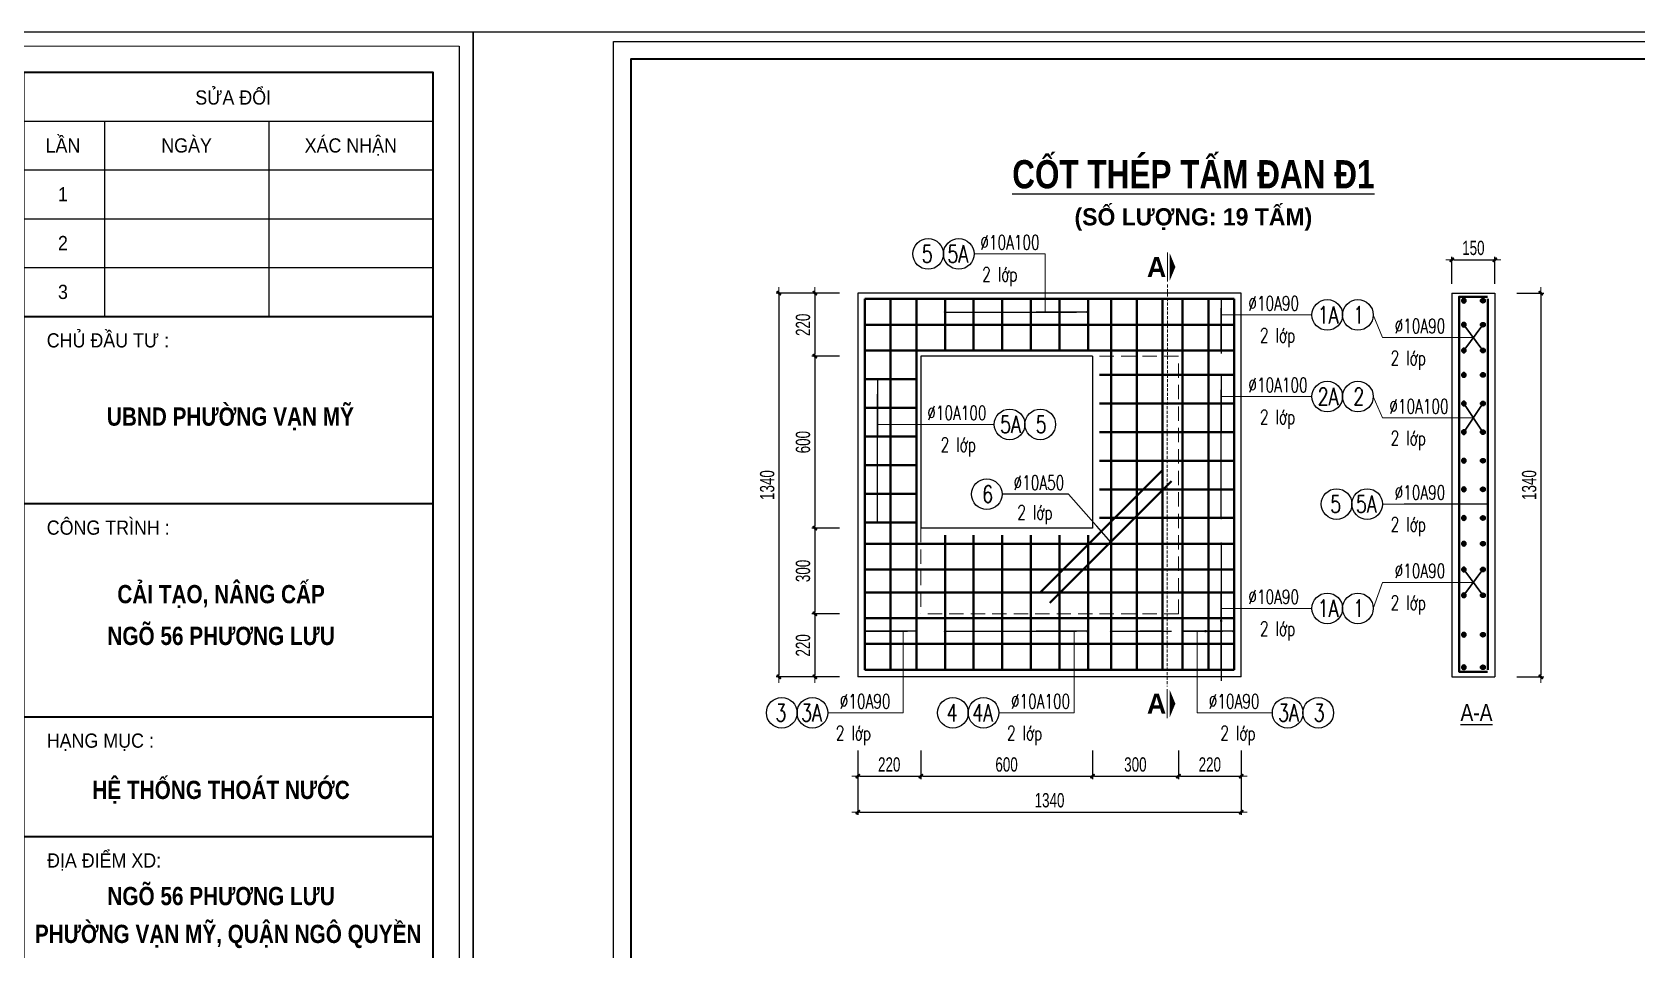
# Model space of a CAD drawing. Header units: inches. Extents: x -676 to 53517, y -16349 to 46516.
# Drawn here: x 37799 to 43405, y 32656 to 35862 of the extents above; entities that cross this region are included whole.
import ezdxf
from ezdxf.enums import TextEntityAlignment as Align

# ---------------------------------------------------------------- set-up
doc = ezdxf.new("R2010")
doc.units = ezdxf.units.IN
doc.header["$MEASUREMENT"] = 0
doc.linetypes.add('HIDDEN', pattern=[0.375, 0.25, -0.125])
for name, color, linetype, lineweight in [('2 - Text2', 2, 'Continuous', 20), ('LC Dim', 8, 'Continuous', 18), ('LC Hatch', 252, 'Continuous', 9), ('LC Khac', 4, 'Continuous', 9), ('LC MANH DUT', 35, 'HIDDEN', 5), ('LC Net dam2', 6, 'Continuous', 40), ('LC Net manh', 9, 'Continuous', 5), ('LC Net thay', 7, 'Continuous', 25), ('LC Text1', 3, 'Continuous', 20), ('LC Text2', 7, 'Continuous', 25), ('THEP', 1, 'Continuous', 35)]:
    doc.layers.add(name, color=color, linetype=linetype, lineweight=lineweight)
for name, color, linetype in [('BT7-THAY', 7, 'Continuous'), ('ENTTNTHIETKE1', 2, 'Continuous'), ('KHUNGTEN', 5, 'Continuous'), ('T.bao', 6, 'Continuous'), ('TXT', 5, 'Continuous')]:
    doc.layers.add(name, color=color, linetype=linetype)
doc.styles.add('EG 1', font='')
doc.styles.add('HOATBIF', font='hoatbif.shx', dxfattribs={"width": 0.7})
doc.styles.add('LC 1', font='')
doc.styles.add('LC 3', font='vnsimli.shx', dxfattribs={"width": 0.75})
doc.styles.add('LC3', font='', dxfattribs={"width": 0.8})
doc.styles.add('T2', font='', dxfattribs={"width": 0.8})
doc.styles.add('VnAvantH-B', font='')
doc.styles.get('EG 1').set_extended_font_data('.VnAvantH', bold=True)
doc.styles.get('LC 1').set_extended_font_data('.VnAvantH', bold=True)
doc.styles.get('LC3').set_extended_font_data('.VnArialH', bold=True)
doc.styles.get('T2').set_extended_font_data('.VnArialH')
doc.styles.get('VnAvantH-B').set_extended_font_data('.VnAvantH', bold=True)
doc.dimstyles.new('1-100(1-25)', dxfattribs={"dimscale": 25, "dimtxt": 2.5, "dimasz": 0.35, "dimexe": 0.5, "dimexo": 0, "dimgap": 0.8, "dimtad": 1, "dimdec": 0, "dimzin": 0, "dimdsep": 46, "dimtxsty": 'HOATBIF', "dimblk1": 'DOT', "dimblk2": 'DOT', "dimsah": 1, "dimcen": -1, "dimdle": 1, "dimclrd": 256, "dimclre": 256, "dimclrt": 4, "dimadec": 3, "dimazin": 2, "dimtfac": 0.3333333333333333, "dimtdec": 0, "dimtix": 1, "dimtmove": 2, "dimatfit": 3, "dimldrblk": 'DOT', "dimfxl": 1, "dimtvp": 0.8333333333333331, "dimtolj": 1, "dimtzin": 0, "dimarcsym": 0})

# ---------------------------------------------------------------- blocks, each defined once
blk = doc.blocks.new('DOT')
at = {"layer": 'LC Dim'}
blk.add_line((-3, 0), (3, 0), dxfattribs=at)
at = {"layer": 'LC Dim', "color": 4}
blk.add_line((-1, -1), (1, 1), dxfattribs=at)
blk.add_lwpolyline([(0.5, 1), (-1, -0.5), (-0.5, -1), (1, 0.5)], close=True, dxfattribs=at)
blk = doc.blocks.new('*D12')
at = {"layer": 'Defpoints', "color": 0, "transparency": 16777216}
for p in [(40619.7641674693, 34949.67595552128), (40532.92710740701, 34729.67595552125), (40619.7641674693, 34729.67595552125)]:
    blk.add_point(p, dxfattribs=at)
at = {"layer": 'LC Dim', "lineweight": -2, "transparency": 16777216}
for p, q in [((40619.7641674693, 34949.67595552128), (40522.92710740701, 34949.67595552128)), ((40532.92710740701, 34942.67595552128), (40532.92710740701, 34736.67595552125)), ((40619.7641674693, 34729.67595552125), (40522.92710740701, 34729.67595552125))]:
    blk.add_line(p, q, dxfattribs=at)
at = {"layer": 'LC Dim', "lineweight": -2, "transparency": 16777216, "xscale": 7, "yscale": 7, "zscale": 7}
for p, rotation in [((40532.92710740701, 34949.67595552128), 90), ((40532.92710740701, 34729.67595552125), 270)]:
    blk.add_blockref('DOT', p, dxfattribs=dict(at, rotation=rotation))
at = {"layer": 'LC Dim', "color": 4, "transparency": 16777216, "insert": (40491.92710740701, 34839.67595552125), "char_height": 50, "attachment_point": 5, "rotation": 90, "style": 'HOATBIF'}
blk.add_mtext('\\A1;220', dxfattribs=at)
blk = doc.blocks.new('_Dot')
at = {"color": 0, "linetype": 'ByBlock', "lineweight": -2}
blk.add_line((-0.5, 0), (-1, 0), dxfattribs=at)
at = {"color": 0, "linetype": 'ByBlock', "const_width": 0.5}
blk.add_lwpolyline([(-0.25, 0, 1), (0.25, 0, 1)], format="xyb", close=True, dxfattribs=at)
blk = doc.blocks.new('*D13')
at = {"layer": 'Defpoints', "color": 0, "transparency": 16777216}
for p in [(40619.7641674693, 34729.67595552125), (40532.92710740701, 34129.67595552131), (40619.7641674693, 34129.67595552131)]:
    blk.add_point(p, dxfattribs=at)
at = {"layer": 'LC Dim', "lineweight": -2, "transparency": 16777216}
for p, q in [((40619.7641674693, 34729.67595552125), (40522.92710740701, 34729.67595552125)), ((40532.92710740701, 34722.67595552125), (40532.92710740701, 34136.67595552131)), ((40619.7641674693, 34129.67595552131), (40522.92710740701, 34129.67595552131))]:
    blk.add_line(p, q, dxfattribs=at)
at = {"layer": 'LC Dim', "lineweight": -2, "transparency": 16777216, "xscale": 7, "yscale": 7, "zscale": 7}
for p, rotation in [((40532.92710740701, 34729.67595552125), 90), ((40532.92710740701, 34129.67595552131), 270)]:
    blk.add_blockref('DOT', p, dxfattribs=dict(at, rotation=rotation))
at = {"layer": 'LC Dim', "color": 4, "transparency": 16777216, "insert": (40491.92710740701, 34429.67595552126), "char_height": 50, "attachment_point": 5, "rotation": 90, "style": 'HOATBIF'}
blk.add_mtext('\\A1;600', dxfattribs=at)
blk = doc.blocks.new('*D14')
at = {"layer": 'Defpoints', "color": 0, "transparency": 16777216}
for p in [(40619.7641674693, 34129.67595552131), (40532.92710740701, 33829.67595552131), (40619.7641674693, 33829.67595552131)]:
    blk.add_point(p, dxfattribs=at)
at = {"layer": 'LC Dim', "lineweight": -2, "transparency": 16777216}
for p, q in [((40619.7641674693, 34129.67595552131), (40522.92710740701, 34129.67595552131)), ((40532.92710740701, 34122.67595552131), (40532.92710740701, 33836.67595552131)), ((40619.7641674693, 33829.67595552131), (40522.92710740701, 33829.67595552131))]:
    blk.add_line(p, q, dxfattribs=at)
at = {"layer": 'LC Dim', "lineweight": -2, "transparency": 16777216, "xscale": 7, "yscale": 7, "zscale": 7}
for p, rotation in [((40532.92710740701, 34129.67595552131), 90), ((40532.92710740701, 33829.67595552131), 270)]:
    blk.add_blockref('DOT', p, dxfattribs=dict(at, rotation=rotation))
at = {"layer": 'LC Dim', "color": 4, "transparency": 16777216, "insert": (40491.92710740701, 33979.67595552129), "char_height": 50, "attachment_point": 5, "rotation": 90, "style": 'HOATBIF'}
blk.add_mtext('\\A1;300', dxfattribs=at)
blk = doc.blocks.new('*D15')
at = {"layer": 'Defpoints', "color": 0, "transparency": 16777216}
for p in [(40619.7641674693, 33829.67595552131), (40532.92710740701, 33609.67595552131), (40619.7641674693, 33609.67595552131)]:
    blk.add_point(p, dxfattribs=at)
at = {"layer": 'LC Dim', "lineweight": -2, "transparency": 16777216}
for p, q in [((40619.7641674693, 33829.67595552131), (40522.92710740701, 33829.67595552131)), ((40532.92710740701, 33822.67595552131), (40532.92710740701, 33616.67595552131)), ((40619.7641674693, 33609.67595552131), (40522.92710740701, 33609.67595552131))]:
    blk.add_line(p, q, dxfattribs=at)
at = {"layer": 'LC Dim', "lineweight": -2, "transparency": 16777216, "xscale": 7, "yscale": 7, "zscale": 7}
for p, rotation in [((40532.92710740701, 33829.67595552131), 90), ((40532.92710740701, 33609.67595552131), 270)]:
    blk.add_blockref('DOT', p, dxfattribs=dict(at, rotation=rotation))
at = {"layer": 'LC Dim', "color": 4, "transparency": 16777216, "insert": (40491.92710740701, 33719.67595552129), "char_height": 50, "attachment_point": 5, "rotation": 90, "style": 'HOATBIF'}
blk.add_mtext('\\A1;220', dxfattribs=at)
blk = doc.blocks.new('*D16')
at = {"layer": 'Defpoints', "color": 0, "transparency": 16777216}
for p in [(40619.7641674693, 34949.67595552125), (40407.92710740703, 33609.67595552128), (40619.7641674693, 33609.67595552128)]:
    blk.add_point(p, dxfattribs=at)
at = {"layer": 'LC Dim', "lineweight": -2, "transparency": 16777216}
for p, q in [((40619.7641674693, 34949.67595552125), (40397.92710740703, 34949.67595552125)), ((40407.92710740703, 34942.67595552125), (40407.92710740703, 33616.67595552128)), ((40619.7641674693, 33609.67595552128), (40397.92710740703, 33609.67595552128))]:
    blk.add_line(p, q, dxfattribs=at)
at = {"layer": 'LC Dim', "lineweight": -2, "transparency": 16777216, "xscale": 7, "yscale": 7, "zscale": 7}
for p, rotation in [((40407.92710740703, 34949.67595552125), 90), ((40407.92710740703, 33609.67595552128), 270)]:
    blk.add_blockref('DOT', p, dxfattribs=dict(at, rotation=rotation))
at = {"layer": 'LC Dim', "color": 4, "transparency": 16777216, "insert": (40366.92710740703, 34279.67595552125), "char_height": 50, "attachment_point": 5, "rotation": 90, "style": 'HOATBIF'}
blk.add_mtext('\\A1;1340', dxfattribs=at)
blk = doc.blocks.new('*U5')
at = {"layer": 'THEP', "ltscale": 0.2}
blk.add_hatch(color=256, dxfattribs=at).paths.add_polyline_path([(7.200000000448199, 7.275957614183426e-11, 1), (-7.200000000389991, -7.275957614183426e-11, 1)])
blk.add_circle((2.91038304567337e-11, 1.455191522836685e-11), 7.200000000000002, dxfattribs=at)
blk = doc.blocks.new('*D17')
at = {"layer": 'Defpoints', "color": 0, "transparency": 16777216}
for p in [(42908.67044423445, 35067.12650358744), (42758.67044423445, 34982.27923065081), (42908.67044423445, 34982.27923065081)]:
    blk.add_point(p, dxfattribs=at)
at = {"layer": 'LC Dim', "lineweight": -2, "transparency": 16777216}
for p, q in [((42758.67044423445, 34982.27923065081), (42758.67044423445, 35077.12650358744)), ((42765.67044423445, 35067.12650358744), (42901.67044423445, 35067.12650358744)), ((42908.67044423445, 34982.27923065081), (42908.67044423445, 35077.12650358744))]:
    blk.add_line(p, q, dxfattribs=at)
at = {"layer": 'LC Dim', "lineweight": -2, "transparency": 16777216, "xscale": 7, "yscale": 7, "zscale": 7, "rotation": 180}
blk.add_blockref('DOT', (42758.67044423445, 35067.12650358744), dxfattribs=at)
at = {"layer": 'LC Dim', "lineweight": -2, "transparency": 16777216, "xscale": 7, "yscale": 7, "zscale": 7}
blk.add_blockref('DOT', (42908.67044423445, 35067.12650358744), dxfattribs=at)
at = {"layer": 'LC Dim', "color": 4, "transparency": 16777216, "insert": (42833.67044423445, 35108.12650358744), "char_height": 50, "attachment_point": 5, "style": 'HOATBIF'}
blk.add_mtext('\\A1;150', dxfattribs=at)
blk = doc.blocks.new('*D18')
at = {"layer": 'Defpoints', "color": 0, "transparency": 16777216}
for p in [(42985.8152251821, 34949.67595552128), (42985.8152251821, 33609.67595552131), (43069.85703151303, 33609.67595552131)]:
    blk.add_point(p, dxfattribs=at)
at = {"layer": 'LC Dim', "lineweight": -2, "transparency": 16777216}
for p, q in [((42985.8152251821, 34949.67595552128), (43079.85703151303, 34949.67595552128)), ((43069.85703151303, 34942.67595552128), (43069.85703151303, 33616.67595552131)), ((42985.8152251821, 33609.67595552131), (43079.85703151303, 33609.67595552131))]:
    blk.add_line(p, q, dxfattribs=at)
at = {"layer": 'LC Dim', "lineweight": -2, "transparency": 16777216, "xscale": 7, "yscale": 7, "zscale": 7}
for p, rotation in [((43069.85703151303, 34949.67595552128), 90), ((43069.85703151303, 33609.67595552131), 270)]:
    blk.add_blockref('DOT', p, dxfattribs=dict(at, rotation=rotation))
at = {"layer": 'LC Dim', "color": 4, "transparency": 16777216, "insert": (43028.85703151303, 34279.67595552128), "char_height": 50, "attachment_point": 5, "rotation": 90, "style": 'HOATBIF'}
blk.add_mtext('\\A1;1340', dxfattribs=at)
blk = doc.blocks.new('*D19')
at = {"layer": 'Defpoints', "color": 0, "transparency": 16777216}
for p in [(40682.99971565953, 33352.42337567797), (40902.99971565953, 33352.42337567797), (40902.99971565953, 33262.10872319186)]:
    blk.add_point(p, dxfattribs=at)
at = {"layer": 'LC Dim', "lineweight": -2, "transparency": 16777216}
for p, q in [((40682.99971565953, 33352.42337567797), (40682.99971565953, 33252.10872319186)), ((40902.99971565953, 33352.42337567797), (40902.99971565953, 33252.10872319186)), ((40689.99971565953, 33262.10872319186), (40895.99971565953, 33262.10872319186))]:
    blk.add_line(p, q, dxfattribs=at)
at = {"layer": 'LC Dim', "lineweight": -2, "transparency": 16777216, "xscale": 7, "yscale": 7, "zscale": 7, "rotation": 180}
blk.add_blockref('DOT', (40682.99971565953, 33262.10872319186), dxfattribs=at)
at = {"layer": 'LC Dim', "lineweight": -2, "transparency": 16777216, "xscale": 7, "yscale": 7, "zscale": 7}
blk.add_blockref('DOT', (40902.99971565953, 33262.10872319186), dxfattribs=at)
at = {"layer": 'LC Dim', "color": 4, "transparency": 16777216, "insert": (40792.99971565953, 33303.10872319186), "char_height": 50, "attachment_point": 5, "style": 'HOATBIF'}
blk.add_mtext('\\A1;220', dxfattribs=at)
blk = doc.blocks.new('*D20')
at = {"layer": 'Defpoints', "color": 0, "transparency": 16777216}
for p in [(40902.99971565953, 33352.42337567797), (41502.99971565953, 33352.42337567797), (41502.99971565953, 33262.10872319186)]:
    blk.add_point(p, dxfattribs=at)
at = {"layer": 'LC Dim', "lineweight": -2, "transparency": 16777216}
for p, q in [((40902.99971565953, 33352.42337567797), (40902.99971565953, 33252.10872319186)), ((41502.99971565953, 33352.42337567797), (41502.99971565953, 33252.10872319186)), ((40909.99971565953, 33262.10872319186), (41495.99971565953, 33262.10872319186))]:
    blk.add_line(p, q, dxfattribs=at)
at = {"layer": 'LC Dim', "lineweight": -2, "transparency": 16777216, "xscale": 7, "yscale": 7, "zscale": 7, "rotation": 180}
blk.add_blockref('DOT', (40902.99971565953, 33262.10872319186), dxfattribs=at)
at = {"layer": 'LC Dim', "lineweight": -2, "transparency": 16777216, "xscale": 7, "yscale": 7, "zscale": 7}
blk.add_blockref('DOT', (41502.99971565953, 33262.10872319186), dxfattribs=at)
at = {"layer": 'LC Dim', "color": 4, "transparency": 16777216, "insert": (41202.99971565953, 33303.10872319186), "char_height": 50, "attachment_point": 5, "style": 'HOATBIF'}
blk.add_mtext('\\A1;600', dxfattribs=at)
blk = doc.blocks.new('*D21')
at = {"layer": 'Defpoints', "color": 0, "transparency": 16777216}
for p in [(41502.99971565953, 33352.42337567797), (41802.99971565962, 33352.42337567797), (41802.99971565962, 33262.10872319186)]:
    blk.add_point(p, dxfattribs=at)
at = {"layer": 'LC Dim', "lineweight": -2, "transparency": 16777216}
for p, q in [((41502.99971565953, 33352.42337567797), (41502.99971565953, 33252.10872319186)), ((41802.99971565962, 33352.42337567797), (41802.99971565962, 33252.10872319186)), ((41509.99971565953, 33262.10872319186), (41795.99971565962, 33262.10872319186))]:
    blk.add_line(p, q, dxfattribs=at)
at = {"layer": 'LC Dim', "lineweight": -2, "transparency": 16777216, "xscale": 7, "yscale": 7, "zscale": 7, "rotation": 180}
blk.add_blockref('DOT', (41502.99971565953, 33262.10872319186), dxfattribs=at)
at = {"layer": 'LC Dim', "lineweight": -2, "transparency": 16777216, "xscale": 7, "yscale": 7, "zscale": 7}
blk.add_blockref('DOT', (41802.99971565962, 33262.10872319186), dxfattribs=at)
at = {"layer": 'LC Dim', "color": 4, "transparency": 16777216, "insert": (41652.99971565958, 33303.10872319186), "char_height": 50, "attachment_point": 5, "style": 'HOATBIF'}
blk.add_mtext('\\A1;300', dxfattribs=at)
blk = doc.blocks.new('*D22')
at = {"layer": 'Defpoints', "color": 0, "transparency": 16777216}
for p in [(41802.99971565962, 33352.42337567797), (42022.99971565961, 33352.42337567797), (42022.99971565961, 33262.10872319186)]:
    blk.add_point(p, dxfattribs=at)
at = {"layer": 'LC Dim', "lineweight": -2, "transparency": 16777216}
for p, q in [((41802.99971565962, 33352.42337567797), (41802.99971565962, 33252.10872319186)), ((42022.99971565961, 33352.42337567797), (42022.99971565961, 33252.10872319186)), ((41809.99971565962, 33262.10872319186), (42015.99971565961, 33262.10872319186))]:
    blk.add_line(p, q, dxfattribs=at)
at = {"layer": 'LC Dim', "lineweight": -2, "transparency": 16777216, "xscale": 7, "yscale": 7, "zscale": 7, "rotation": 180}
blk.add_blockref('DOT', (41802.99971565962, 33262.10872319186), dxfattribs=at)
at = {"layer": 'LC Dim', "lineweight": -2, "transparency": 16777216, "xscale": 7, "yscale": 7, "zscale": 7}
blk.add_blockref('DOT', (42022.99971565961, 33262.10872319186), dxfattribs=at)
at = {"layer": 'LC Dim', "color": 4, "transparency": 16777216, "insert": (41912.99971565961, 33303.10872319186), "char_height": 50, "attachment_point": 5, "style": 'HOATBIF'}
blk.add_mtext('\\A1;220', dxfattribs=at)
blk = doc.blocks.new('*D23')
at = {"layer": 'Defpoints', "color": 0, "transparency": 16777216}
for p in [(40682.99971565953, 33352.42337567797), (42022.99971565959, 33352.42337567797), (42022.99971565959, 33137.10872319186)]:
    blk.add_point(p, dxfattribs=at)
at = {"layer": 'LC Dim', "lineweight": -2, "transparency": 16777216}
for p, q in [((40682.99971565953, 33352.42337567797), (40682.99971565953, 33127.10872319186)), ((42022.99971565959, 33352.42337567797), (42022.99971565959, 33127.10872319186)), ((40689.99971565953, 33137.10872319186), (42015.99971565959, 33137.10872319186))]:
    blk.add_line(p, q, dxfattribs=at)
at = {"layer": 'LC Dim', "lineweight": -2, "transparency": 16777216, "xscale": 7, "yscale": 7, "zscale": 7, "rotation": 180}
blk.add_blockref('DOT', (40682.99971565953, 33137.10872319186), dxfattribs=at)
at = {"layer": 'LC Dim', "lineweight": -2, "transparency": 16777216, "xscale": 7, "yscale": 7, "zscale": 7}
blk.add_blockref('DOT', (42022.99971565959, 33137.10872319186), dxfattribs=at)
at = {"layer": 'LC Dim', "color": 4, "transparency": 16777216, "insert": (41352.99971565956, 33178.10872319186), "char_height": 50, "attachment_point": 5, "style": 'HOATBIF'}
blk.add_mtext('\\A1;1340', dxfattribs=at)
blk = doc.blocks.new('khung vpn')
at = {"layer": 'Defpoints'}
for p, q in [((52556.45964432618, -4195.445519303803), (52498.75819758818, -4195.445519303803)), ((52498.75819758818, -4195.445519303803), (52498.75819758818, -4235.275694307393)), ((52556.45964432618, -4235.275694307393), (52556.45964432618, -4195.445519303803))]:
    blk.add_line(p, q, dxfattribs=at)
at = {"layer": 'KHUNGTEN'}
blk.add_lwpolyline([(52556.24304850244, -4234.884980830777), (52502.04792260095, -4234.884980830777), (52502.04792260095, -4195.662115130224), (52556.24304850244, -4195.662115130224)], close=True, dxfattribs=at)
at = {"layer": 'T.bao'}
for p, q in [((52549.44289181817, -4196.835486807197), (52555.83215303945, -4196.835486807197)), ((52550.70276760024, -4196.835486807197), (52550.70276760024, -4199.88539166286)), ((52553.26746031984, -4196.835486807197), (52553.26746031984, -4199.88539166286)), ((52549.44289181817, -4197.597963021079), (52555.83215303945, -4197.597963021079)), ((52549.44289181817, -4198.360439235052), (52555.83215303945, -4198.360439235052)), ((52549.44289181817, -4199.122915448978), (52555.83215303945, -4199.122915448978))]:
    blk.add_line(p, q, dxfattribs=at)
at = {"layer": 'THEP'}
for p, q in [((52549.44289181817, -4199.88539166286), (52555.83215303945, -4199.88539166286)), ((52549.44289181817, -4202.810375340749), (52555.83215303945, -4202.810375340749)), ((52549.44289181817, -4206.13754427426), (52555.83215303945, -4206.13754427426)), ((52549.44289181817, -4208.009076799373), (52555.83215303945, -4208.009076799373))]:
    blk.add_line(p, q, dxfattribs=at)
for points in [[(52555.83215303945, -4234.474085367845), (52502.45881806394, -4234.474085367845), (52502.45881806394, -4196.073010593269), (52555.83215303945, -4196.073010593269)], [(52555.83215303945, -4196.073010593269), (52555.83215303945, -4234.474085367845), (52549.44289181817, -4234.474085367845), (52549.44289181817, -4196.073010593269)]]:
    blk.add_lwpolyline(points, close=True, dxfattribs=at)
at = {"layer": 'TXT', "linetype": 'Continuous'}
blk.add_line((52555.83215303945, -4196.073010593269), (52555.83215303945, -4234.474085367845), dxfattribs=at)
at = {"layer": 'BT7-THAY', "linetype": 'ByBlock', "style": 'VnAvantH-B', "width": 0.8500000011222866}
for s, p in [('ubnd ph\xadêng v¹n mü', (52552.6695148174, -4201.592412668494)), ('c¶i t¹o, n©ng cÊp', (52552.52450194196, -4204.366099540911)), ('ngâ 56 ph\xad¬ng l\xadu', (52552.52450194196, -4205.018154184016)), ('HÖ THèNG THO¸T N¦íC', (52552.52450194196, -4207.423511410011)), ('ngâ 56 ph\xad¬ng l\xadu', (52552.52450194196, -4209.081643928986)), ('ph\xadêng v¹n mü, quËn ng« quyÒn', (52552.63446091265, -4209.672588918063))]:
    blk.add_text(s, height=0.2851237116029671, dxfattribs=at).set_placement(p, align=Align.CENTER)
at = {"layer": 'TXT', "linetype": 'Continuous', "style": 'T2', "width": 0.9}
for s, p in [('söa ®æi', (52552.71293216425, -4196.577089066705)), ('lÇn', (52550.05448000691, -4197.326304958766)), ('ngµy', (52551.98511396004, -4197.326304958766)), ('x¸c nhËn', (52554.54980667964, -4197.326304958766)), ('1', (52550.05448000691, -4198.088781172693)), ('2', (52550.05448000691, -4198.85125738662)), ('3', (52550.05448000691, -4199.613733600548))]:
    blk.add_text(s, height=0.221811262235822, dxfattribs=at).set_placement(p, align=Align.CENTER)
for s, p in [('chñ ®Çu t\xad :', (52549.8016593474, -4200.370603799054)), ('c«ng tr×nh :', (52549.8016593474, -4203.295587476874)), ('h¹ng môc :', (52549.8016593474, -4206.622756410431)), ('®Þa ®iÓm xd:', (52549.80643529732, -4208.494288935544))]:
    blk.add_text(s, height=0.221811262235822, dxfattribs=at).set_placement(p)
blk = doc.blocks.new('*U87')
at = {"layer": 'LC Khac', "color": 1, "ltscale": 2}
for p, q in [((-8.003553375601768e-10, 485.4649627282051), (0, 0)), ((-8.003553375601768e-10, -6779.924585374097), (0, -7265.389548102302))]:
    blk.add_line(p, q, dxfattribs=at)
for points in [[(134.0098340642726, 242.7324813697051, 0, 471.4285714293351, 0), (36.58486540849844, 242.7324813697051, 275.0000000004455, 275.0000000004455, 0)], [(134.0098340642726, -7022.657066732597, 0, 471.4285714293351, 0), (36.58486540849844, -7022.657066732597, 275.0000000004455, 275.0000000004455, 0)]]:
    blk.add_lwpolyline(points, format="xyseb", dxfattribs=at)
at = {"layer": 'LC MANH DUT', "ltscale": 200}
blk.add_line((8.03255570153744e-11, -48.72241329890437), (8.03255570153744e-11, -6736.051162901073), dxfattribs=at)
at = {"ltscale": 2, "style": 'LC 1'}
for p in [(-178.5478302832853, 242.7324813641026), (-178.5478302832853, -7022.657066738199)]:
    blk.add_attdef('LC', text='', height=330, dxfattribs=at).set_placement(p, align=Align.MIDDLE_CENTER)
blk = doc.blocks.new('TIEUDE1')
at = {"layer": '2 - Text2', "color": 7, "style": 'EG 1'}
blk.add_attdef('TIªU§Ò', text='', height=5, dxfattribs=at).set_placement((0, 0), align=Align.BOTTOM_CENTER)
blk.add_attdef('TL', text='', height=3, dxfattribs=at).set_placement((0, -2), align=Align.TOP_CENTER)

msp = doc.modelspace()

# ---------------------------------------------------------------- linework, layer by layer
at = {"layer": 'LC Dim'}
for p, q in [((41337.32531703572, 35087.39995815381), (41089.42698214247, 35087.39995815381)), ((41337.32531703572, 34884.41396199816), (41337.32531703572, 35087.39995815381)), ((41952.46290854114, 34874.14554129544), (42269.80907615082, 34874.14554129544)), ((42833.67044423448, 34794.93059539638), (42516.3242766248, 34794.93059539638)), ((41952.46290854114, 34588.89090142044), (42269.80907615082, 34588.89090142044)), ((40752.46290854109, 34491.80004725649), (41160.11917489837, 34491.80004725649)), ((42833.67044423445, 34514.67595552135), (42516.32427662477, 34514.67595552135)), ((42833.67044423448, 34213.3802293367), (42516.3242766248, 34213.3802293367)), ((42833.67044423448, 33939.67595552132), (42516.3242766248, 33939.67595552132)), ((41952.46290854114, 33848.89090142038), (42269.80907615082, 33848.89090142038)), ((40841.22587003207, 33769.1593221231), (40841.22587003207, 33483.99003525754)), ((41439.14778802541, 33769.1593221231), (41439.14778802541, 33483.99003525754)), ((41869.06791645417, 33769.1593221231), (41869.06791645417, 33483.99003525754)), ((40841.22587003207, 33483.99003525754), (40578.09678549666, 33483.99003525754)), ((41439.14778802541, 33483.99003525754), (41176.01870349, 33483.99003525754)), ((41868.2881245506, 33483.99003525754), (42131.41720908601, 33483.99003525754))]:
    msp.add_line(p, q, dxfattribs=at)
for points in [[(42516.3242766248, 34794.93059539638), (42483.83454480516, 34874.14554129544)], [(42516.32427662477, 34514.67595552135), (42483.83454480516, 34588.89090142044)], [(42516.3242766248, 33939.67595552132), (42483.83454480516, 33848.89090142038)]]:
    msp.add_lwpolyline(points, dxfattribs=at)
at = {"layer": 'LC Net dam2'}
for p, q in [((41997.99971565962, 34929.93059539635), (40707.99971565953, 34929.93059539635)), ((40707.99971565953, 33634.67595552129), (40707.99971565953, 34929.93059539635)), ((40797.99971565953, 33634.67595552129), (40797.99971565953, 34929.93059539635)), ((40887.99971565953, 33634.67595552129), (40887.99971565953, 34929.93059539635)), ((40987.99971565953, 34749.93059539635), (40987.99971565953, 34929.93059539635)), ((41087.99971565953, 34749.93059539635), (41087.99971565953, 34929.93059539635)), ((41187.99971565955, 34749.93059539635), (41187.99971565955, 34929.93059539635)), ((41287.99971565956, 34749.93059539635), (41287.99971565956, 34929.93059539635)), ((41387.99971565956, 34749.93059539635), (41387.99971565956, 34929.93059539635)), ((41487.99971565956, 34749.93059539635), (41487.99971565956, 34929.93059539635)), ((41567.99971565959, 33634.67595552129), (41567.99971565962, 34929.93059539635)), ((41657.99971565959, 33634.67595552129), (41657.99971565962, 34929.93059539635)), ((41747.99971565959, 33634.67595552129), (41747.99971565962, 34929.93059539635)), ((41817.99971565959, 33634.67595552129), (41817.99971565962, 34929.93059539635)), ((41907.99971565959, 33634.67595552129), (41907.99971565962, 34929.93059539635)), ((41997.99971565959, 33634.67595552129), (41997.99971565962, 34929.93059539635)), ((42883.67044423445, 33634.67595552129), (42883.67044423448, 34929.93059539635)), ((41997.99971565962, 34839.93059539635), (40707.99971565953, 34839.93059539635)), ((41997.99971565962, 34749.93059539635), (40707.99971565953, 34749.93059539635)), ((40707.99971565953, 34649.67595552126), (40887.99971565953, 34649.67595552126)), ((41997.99971565959, 34664.67595552132), (41527.99971565953, 34664.67595552132)), ((40707.99971565953, 34549.67595552126), (40887.99971565953, 34549.67595552123)), ((41997.99971565959, 34564.67595552132), (41527.99971565953, 34564.67595552132)), ((40707.99971565953, 34449.67595552126), (40887.99971565953, 34449.67595552123)), ((41997.99971565959, 34464.67595552132), (41527.99971565953, 34464.67595552132)), ((40707.99971565949, 34349.42131564615), (40887.99971565951, 34349.42131564615)), ((41997.99971565959, 34364.67595552132), (41527.99971565953, 34364.67595552132)), ((41997.99971565959, 34264.67595552132), (41527.99971565953, 34264.67595552132)), ((40707.99971565949, 34249.42131564615), (40887.99971565951, 34249.42131564612)), ((40707.99971565949, 34149.42131564615), (40887.99971565951, 34149.42131564612)), ((41997.99971565959, 34164.67595552132), (41527.99971565953, 34164.67595552132)), ((40987.99971565953, 33634.67595552129), (40987.99971565953, 34104.67595552129)), ((41087.99971565953, 33634.67595552129), (41087.99971565953, 34104.67595552129)), ((41187.99971565953, 33634.67595552129), (41187.99971565955, 34104.67595552129)), ((41287.99971565955, 33634.67595552129), (41287.99971565956, 34104.67595552129)), ((41387.99971565956, 33634.67595552129), (41387.99971565956, 34104.67595552129)), ((41487.99971565956, 33634.67595552129), (41487.99971565956, 34104.67595552129)), ((41997.99971565959, 34074.67595552132), (40707.99971565953, 34074.67595552132)), ((41997.99971565959, 33984.67595552132), (40707.99971565953, 33984.67595552129)), ((41997.99971565959, 33904.67595552129), (40707.99971565953, 33904.67595552129)), ((41997.99971565959, 33814.67595552129), (40707.99971565953, 33814.67595552129)), ((41997.99971565959, 33724.67595552129), (40707.99971565953, 33724.67595552129)), ((41997.99971565959, 33634.67595552129), (40707.99971565953, 33634.67595552129))]:
    msp.add_line(p, q, dxfattribs=at)
at = {"layer": 'LC Net dam2', "color": 5}
for p, q in [((41321.26468330759, 33905.51451629816), (41746.38050190367, 34330.63033489423)), ((41354.37858926164, 33867.91774413359), (41779.49440785772, 34293.03356272969))]:
    msp.add_line(p, q, dxfattribs=at)
at = {"layer": 'LC Net dam2'}
msp.add_lwpolyline([(42882.48809489625, 34937.45103849142), (42783.67044423445, 34937.45103849142), (42783.67044423448, 33627.4213112834), (42883.20917045098, 33627.4213112834)], dxfattribs=at)
at = {"layer": 'LC Net manh', "color": 27, "linetype": 'HIDDEN', "ltscale": 200}
for p, q in [((41802.99971565962, 34729.67595552123), (41502.99971565953, 34729.67595552123)), ((41802.99971565959, 33829.67595552129), (41802.99971565962, 34729.67595552123)), ((40902.99971565953, 34129.67595552129), (40902.99971565953, 33829.67595552129)), ((41802.99971565959, 33829.67595552129), (40902.99971565953, 33829.67595552129))]:
    msp.add_line(p, q, dxfattribs=at)
at = {"layer": 'LC Net thay'}
for p, q in [((42022.99971565959, 34949.67595552126), (40682.99971565953, 34949.67595552126)), ((40682.99971565953, 34949.67595552126), (40682.99971565953, 33609.67595552129)), ((42022.99971565959, 33609.67595552129), (42022.99971565962, 34949.67595552126)), ((42758.67044423445, 34949.67595552126), (42908.67044423445, 34949.67595552126)), ((42758.67044423445, 34949.67595552126), (42758.67044423445, 33609.67595552129)), ((42908.67044423445, 34949.67595552126), (42908.67044423445, 33609.67595552129)), ((41502.99971565953, 34729.67595552123), (40902.99971565953, 34729.67595552123)), ((40902.99971565953, 34729.67595552123), (40902.99971565953, 34129.67595552129)), ((41502.99971565953, 34729.67595552123), (41502.99971565953, 34129.67595552129)), ((41502.99971565953, 34129.67595552129), (40902.99971565953, 34129.67595552129)), ((42022.99971565959, 33609.67595552129), (40682.99971565953, 33609.67595552129)), ((42758.67044423445, 33609.67595552129), (42908.67044423445, 33609.67595552129))]:
    msp.add_line(p, q, dxfattribs=at)
at = {"layer": 'LC Text2', "ltscale": 100}
for centre in [(40928.90788065171, 35087.39995815381), (41035.92061497888, 35087.39995815381), (42323.31544331441, 34874.14554129544), (42430.32817764158, 34874.14554129544), (42323.31544331441, 34588.89090142044), (42430.32817764158, 34588.89090142044), (41213.62554206196, 34491.80004725649), (41320.63827638913, 34491.80004725649), (41133.95039205346, 34247.88301227373), (42355.80517513404, 34213.3802293367), (42462.81790946121, 34213.3802293367), (42323.31544331441, 33848.89090142038), (42430.32817764158, 33848.89090142038), (40417.5776840059, 33483.99003525754), (40524.59041833307, 33483.99003525754), (41015.49960199924, 33483.99003525754), (41122.51233632641, 33483.99003525754), (42184.9235762496, 33483.99003525754), (42291.93631057677, 33483.99003525754)]:
    msp.add_circle(centre, 53.50636716357273, dxfattribs=at)

# ---------------------------------------------------------------- block references
at = {"layer": 'ENTTNTHIETKE1', "color": 6, "rotation": 359.9992162943872}
for p, xscale, yscale, zscale in [((-11717514.56371771, 974543.1807797847, 0.0001172501882015966), 223.6997468349806, 223.6997468349806, 223.6997468349806), ((-7789958.071401431, 661649.425159157, 0.0001172501882015966), 149.1331645545958, 149.1331645545958, 149.1331645545958)]:
    msp.add_blockref('khung vpn', p, dxfattribs=dict(at, xscale=xscale, yscale=yscale, zscale=zscale))
at = {"layer": 'LC Net dam2', "color": 0, "linetype": 'ByBlock', "lineweight": -2, "transparency": 16777216, "xscale": -1}
for p in [(42800.40844249292, 34923.79479906565), (42800.40844249292, 34839.93059539635), (42800.40844249292, 34749.93059539635), (42800.40844249292, 34664.67595552132), (42800.40844249292, 34564.67595552132), (42800.40844249292, 34464.67595552132), (42800.40844249292, 34364.67595552129), (42800.40844249292, 34264.67595552132), (42800.40844249292, 34164.67595552132), (42800.40844249292, 34074.67595552132), (42800.40844249292, 33984.67595552132), (42800.40844249292, 33894.67595552132), (42800.40844249292, 33756.67595552132), (42800.40844249292, 33643.07415062468)]:
    msp.add_blockref('*U5', p, dxfattribs=at)
at = {"layer": 'LC Net dam2', "color": 0, "linetype": 'ByBlock', "lineweight": -2, "transparency": 16777216}
for p in [(42866.93244597598, 34923.79479906565), (42866.93244597598, 34839.93059539635), (42866.93244597598, 34749.93059539635), (42866.93244597598, 34664.67595552132), (42866.93244597598, 34564.67595552132), (42866.93244597598, 34464.67595552132), (42866.93244597598, 34364.67595552129), (42866.93244597598, 34264.67595552132), (42866.93244597598, 34164.67595552132), (42866.93244597598, 34074.67595552132), (42866.93244597601, 33984.67595552132), (42866.93244597601, 33894.67595552132), (42866.93244597598, 33756.67595552132), (42866.93244597598, 33643.07415062468)]:
    msp.add_blockref('*U5', p, dxfattribs=at)
at = {"layer": 'LC Net manh'}
ref = msp.add_blockref('*U87', (41764.56907290166, 34990.6964202887, 6.819382267286631e-07), dxfattribs=dict(at, xscale=0.2100000015208924, yscale=0.2100000015208924, zscale=0.2100000015208924, rotation=359.999216292062))
ref.add_attrib('LC', 'A', dxfattribs={"layer": '0', "ltscale": 2, "height": 69.30000050189452, "rotation": 359.9992162885441, "style": 'LC 1'}).set_placement((41727.05385614136, 33515.93893860567, 6.819382267287505e-07), align=Align.MIDDLE_CENTER)
ref.add_attrib('LC', 'A', dxfattribs={"layer": '0', "ltscale": 2, "height": 69.30000050189452, "rotation": 359.9992162885441, "style": 'LC 1'}).set_placement((41727.07472550693, 35041.67075466701, 6.819382267287228e-07), align=Align.MIDDLE_CENTER)
at = {"layer": 'LC Text2'}
ref = msp.add_blockref('TIEUDE1', (41855.5005471316, 35287.00000035777, 6.834209314657599e-07), dxfattribs=dict(at, xscale=20.00000014482849, yscale=20.00000014482849, zscale=20.00000014482849, rotation=359.999216292062))
ref.add_attrib('TIªU§Ò', '%%Ucèt thÐp tÊm ®an ®1', dxfattribs={"color": 7, "height": 98.48829276383117, "rotation": 359.9992162885544, "style": 'LC3', "width": 0.8}).set_placement((41855.5005471316, 35287.00000035777, 6.834209314657599e-07), align=Align.BOTTOM_CENTER)
ref.add_attrib('TL', '(sè l\xadîng: 19 tÊm)', dxfattribs={"color": 7, "height": 60.00000043452656, "rotation": 359.9992162885544, "style": 'LC 1'}).set_placement((41855.5, 35247, 6.834209314658094e-07), align=Align.TOP_CENTER)

# ---------------------------------------------------------------- texts
at = {"layer": 'LC Text1', "color": 3, "style": 'LC 3', "width": 0.7}
for s, p in [('%%C10A100', (41111.29161427706, 35102.72400263249)), ('2 líp', (41117.81646376773, 34991.4934992195)), ('%%C10A90', (42047.63335277559, 34889.46958577412)), ('2 líp', (42088.08626119219, 34778.23908236113)), ('%%C10A90', (42558.49999999997, 34810.25463987506)), ('2 líp', (42544.71375825006, 34699.02413646207)), ('%%C10A100', (42047.63335277559, 34604.21494589912)), ('%%C10A100', (40925.85838218531, 34507.12409173517)), ('2 líp', (42088.08626119219, 34492.98444248614)), ('%%C10A100', (42540.06865933695, 34530.00000000003)), ('2 líp', (40972.66686602801, 34395.89358832219)), ('2 líp', (42544.71375825003, 34418.76949658705)), ('%%C10A50', (41227.32949169519, 34263.20705675238)), ('%%C10A90', (42558.5, 34228.70427381538)), ('2 líp', (41240.20991661193, 34159.25456366554)), ('2 líp', (42544.71375825006, 34117.4737704024)), ('%%C10A90', (42558.5, 33955)), ('%%C10A90', (42047.63335277559, 33864.21494589906)), ('2 líp', (42544.71375825006, 33843.76949658702)), ('2 líp', (42088.08626119219, 33752.98444248608)), ('%%C10A90', (40620.27250887186, 33499.31407973621)), ('%%C10A100', (41218.1944268652, 33499.31407973621)), ('%%C10A90', (41909.24148571075, 33499.31407973621)), ('2 líp', (40606.48626712192, 33388.08357632323)), ('2 líp', (41204.40818511526, 33388.08357632323)), ('2 líp', (41949.69439412738, 33388.08357632323))]:
    msp.add_text(s, height=50.00000000001575, dxfattribs=at).set_placement(p)
at = {"layer": 'LC Text2', "ltscale": 100, "style": 'LC 3', "width": 0.75}
for s, p in [('5', (40925.88844270378, 35087.39995815381)), ('5A', (41032.90117703102, 35087.39995815381)), ('1A', (42326.3348812623, 34874.14554129544)), ('1', (42433.34761558948, 34874.14554129544)), ('2A', (42326.3348812623, 34588.89090142044)), ('2', (42433.34761558948, 34588.89090142044)), ('5A', (41216.64498000982, 34491.80004725649)), ('5', (41323.65771433705, 34491.80004725649)), ('6', (41136.96983000138, 34247.88301227373)), ('5', (42352.78573718615, 34213.3802293367)), ('5A', (42459.79847151332, 34213.3802293367)), ('1A', (42326.3348812623, 33848.89090142038)), ('1', (42433.34761558948, 33848.89090142038)), ('3', (40414.55824605798, 33483.99003525754)), ('3A', (40521.57098038521, 33483.99003525754)), ('4', (41012.48016405132, 33483.99003525754)), ('4A', (41119.49289837855, 33483.99003525754)), ('3A', (42187.94301419746, 33483.99003525754)), ('3', (42294.95574852469, 33483.99003525754))]:
    msp.add_text(s, height=60, dxfattribs=at).set_placement(p, align=Align.MIDDLE_CENTER)
at = {"layer": 'LC Text2', "style": 'T2', "width": 0.8}
msp.add_text('%%Ua-a', height=60.00000043450424, rotation=359.9992162885544, dxfattribs=at).set_placement((42788.73637981967, 33455.21710059451, 6.999373787009604e-07))

# ---------------------------------------------------------------- dimensions: what is measured, and where the dimension line sits
at = {"layer": 'LC Dim'}
for base, p1, p2, picture, middle in [((42908.67044423445, 35067.12650358744), (42758.67044423445, 34982.27923065081), (42908.67044423445, 34982.27923065081), '*D17', (42833.67044423445, 35108.12650358744)), ((40902.99971565953, 33262.10872319186), (40682.99971565953, 33352.42337567797), (40902.99971565953, 33352.42337567797), '*D19', (40792.99971565953, 33303.10872319186)), ((42022.99971565959, 33137.10872319186), (40682.99971565953, 33352.42337567797), (42022.99971565959, 33352.42337567797), '*D23', (41352.99971565956, 33178.10872319186)), ((41502.99971565953, 33262.10872319186), (40902.99971565953, 33352.42337567797), (41502.99971565953, 33352.42337567797), '*D20', (41202.99971565953, 33303.10872319186)), ((41802.99971565962, 33262.10872319186), (41502.99971565953, 33352.42337567797), (41802.99971565962, 33352.42337567797), '*D21', (41652.99971565958, 33303.10872319186)), ((42022.99971565961, 33262.10872319186), (41802.99971565962, 33352.42337567797), (42022.99971565961, 33352.42337567797), '*D22', (41912.99971565961, 33303.10872319186))]:
    dim = msp.add_linear_dim(base=base, p1=p1, p2=p2, dimstyle='1-100(1-25)', override={"dimscale": 20}, dxfattribs=at)
    dim.commit()
    dim.dimension.update_dxf_attribs({"geometry": picture, "text_midpoint": middle})
for base, p1, p2, picture, middle in [((40407.92710740703, 33609.67595552128), (40619.76416746929, 34949.67595552123), (40619.76416746929, 33609.67595552126), '*D16', (40366.92710740703, 34279.67595552125)), ((40532.92710740701, 34729.67595552125), (40619.76416746929, 34949.67595552126), (40619.76416746929, 34729.67595552123), '*D12', (40491.92710740701, 34839.67595552125)), ((43069.85703151303, 33609.67595552131), (42985.81522518209, 34949.67595552126), (42985.81522518209, 33609.67595552129), '*D18', (43028.85703151303, 34279.67595552128)), ((40532.92710740701, 34129.67595552131), (40619.76416746929, 34729.67595552123), (40619.76416746929, 34129.67595552129), '*D13', (40491.92710740701, 34429.67595552126)), ((40532.92710740701, 33829.67595552131), (40619.76416746929, 34129.67595552129), (40619.76416746929, 33829.67595552129), '*D14', (40491.92710740701, 33979.67595552129)), ((40532.92710740701, 33609.67595552131), (40619.76416746929, 33829.67595552129), (40619.76416746929, 33609.67595552129), '*D15', (40491.92710740701, 33719.67595552129))]:
    dim = msp.add_linear_dim(base=base, p1=p1, p2=p2, angle=90, dimstyle='1-100(1-25)', override={"dimscale": 20}, dxfattribs=at)
    dim.commit()
    dim.dimension.update_dxf_attribs({"geometry": picture, "text_midpoint": middle})

# ---------------------------------------------------------------- leaders
for points, override in [([(41952.46290854114, 34930.17650715087), (41952.46290854114, 34830.17650715087)], {"dimgap": 0.8, "dimtad": 0, "dimfxl": 2, "dimarcsym": 1}), ([(40987.99971565953, 34884.41396199816), (41108.74497274958, 34884.41396199816)], {"dimtad": 0, "dimfxl": 2, "dimarcsym": 1}), ([(41087.99971565953, 34884.41396199816), (41208.74497274958, 34884.41396199816)], {"dimtad": 0, "dimfxl": 2, "dimarcsym": 1}), ([(41187.99971565956, 34884.41396199816), (41308.74497274961, 34884.41396199816)], {"dimtad": 0, "dimfxl": 2, "dimarcsym": 1}), ([(41287.99971565956, 34884.41396199816), (41408.74497274961, 34884.41396199816)], {"dimtad": 0, "dimfxl": 2, "dimarcsym": 1}), ([(41485.92163365288, 34884.41396199816), (41305.92163365288, 34884.41396199816)], {"dimtad": 0, "dimfxl": 2, "dimarcsym": 1}), ([(41387.99971565956, 34884.41396199816), (41446.74268174072, 34884.41396199816)], {"dimtad": 0, "dimfxl": 2, "dimarcsym": 1}), ([(41952.46290854114, 34749.93059539638), (41952.46290854114, 34898.09104892207)], {"dimgap": 0.8, "dimtad": 0, "dimfxl": 2, "dimarcsym": 1}), ([(41952.46290854114, 34839.93059539635), (41952.46290854114, 34739.93059539635)], {"dimgap": 0.8, "dimtad": 0, "dimfxl": 2, "dimarcsym": 1}), ([(40752.46290854109, 34649.42131564615), (40752.46290854109, 34549.42131564615)], {"dimgap": 0.8, "dimtad": 0, "dimfxl": 2, "dimarcsym": 1}), ([(41952.46290854114, 34664.67595552132), (41952.46290854114, 34564.67595552132)], {"dimgap": 0.8, "dimtad": 0, "dimfxl": 2, "dimarcsym": 1}), ([(40752.46290854109, 34449.42131564621), (40752.46290854109, 34597.5817691719)], {"dimgap": 0.8, "dimtad": 0, "dimfxl": 2, "dimarcsym": 1}), ([(41952.46290854114, 34464.67595552138), (41952.46290854114, 34612.83640904707)], {"dimgap": 0.8, "dimtad": 0, "dimfxl": 2, "dimarcsym": 1}), ([(41952.46290854114, 34564.67595552132), (41952.46290854114, 34464.67595552132)], {"dimgap": 0.8, "dimtad": 0, "dimfxl": 2, "dimarcsym": 1}), ([(40752.46290854109, 34549.42131564615), (40752.46290854109, 34449.42131564615)], {"dimgap": 0.8, "dimtad": 0, "dimfxl": 2, "dimarcsym": 1}), ([(40752.46290854109, 34349.42131564621), (40752.46290854109, 34497.5817691719)], {"dimgap": 0.8, "dimtad": 0, "dimfxl": 2, "dimarcsym": 1}), ([(41952.46290854114, 34364.67595552138), (41952.46290854114, 34512.83640904707)], {"dimgap": 0.8, "dimtad": 0, "dimfxl": 2, "dimarcsym": 1}), ([(40752.46290854109, 34249.42131564624), (40752.46290854109, 34397.58176917193)], {"dimgap": 0.8, "dimtad": 0, "dimfxl": 2, "dimarcsym": 1}), ([(41952.46290854114, 34264.67595552141), (41952.46290854114, 34412.8364090471)], {"dimgap": 0.8, "dimtad": 0, "dimfxl": 2, "dimarcsym": 1}), ([(41952.46290854114, 34164.67595552141), (41952.46290854114, 34312.8364090471)], {"dimgap": 0.8, "dimtad": 0, "dimfxl": 2, "dimarcsym": 1}), ([(40752.46290854109, 34149.42131564624), (40752.46290854109, 34297.58176917193)], {"dimgap": 0.8, "dimtad": 0, "dimfxl": 2, "dimarcsym": 1}), ([(41533.8225926056, 34118.07242559618), (41419.49002330279, 34247.88301227373), (41187.45675921702, 34247.88301227373)], {"dimgap": 0.8, "dimtad": 0, "dimfxl": 2, "dimarcsym": 1}), ([(41566.93649855969, 34080.47565343164), (41518.37954348059, 34135.60611069782)], {"dimtad": 0, "dimfxl": 2, "dimarcsym": 1}), ([(41952.50243966473, 34075.1943313035), (41952.50243966473, 33775.1943313035)], {"dimgap": 0.8, "dimtad": 0, "dimfxl": 2, "dimarcsym": 1}), ([(41952.50243966473, 33985.1943313035), (41952.50243966473, 33685.1943313035)], {"dimgap": 0.8, "dimtad": 0, "dimfxl": 2, "dimarcsym": 1}), ([(41952.46290854114, 33904.67595552129), (41952.50243966473, 33595.19433130353)], {"dimgap": 0.8, "dimtad": 0, "dimfxl": 2, "dimarcsym": 1}), ([(41952.46290854114, 33634.67595552129), (41952.46290854114, 33907.70969157747)], {"dimgap": 0.8, "dimtad": 0, "dimfxl": 2, "dimarcsym": 1}), ([(41952.46290854114, 33724.67595552129), (41952.46290854114, 33874.67595552129)], {"dimgap": 0.8, "dimtad": 0, "dimfxl": 2, "dimarcsym": 1}), ([(41952.46290854114, 33804.92186727581), (41952.46290854114, 33604.92186727581)], {"dimgap": 0.8, "dimtad": 0, "dimfxl": 2, "dimarcsym": 1}), ([(40707.99971565953, 33769.1593221231), (40828.74497274958, 33769.1593221231)], {"dimtad": 0, "dimfxl": 2, "dimarcsym": 1}), ([(40887.99971565953, 33769.1593221231), (40707.99971565953, 33769.1593221231)], {"dimtad": 0, "dimfxl": 2, "dimarcsym": 1}), ([(40797.99971565953, 33769.1593221231), (40856.7426817407, 33769.1593221231)], {"dimtad": 0, "dimfxl": 2, "dimarcsym": 1}), ([(40987.99971565953, 33769.1593221231), (41108.74497274958, 33769.1593221231)], {"dimtad": 0, "dimfxl": 2, "dimarcsym": 1}), ([(41087.99971565953, 33769.1593221231), (41208.74497274958, 33769.1593221231)], {"dimtad": 0, "dimfxl": 2, "dimarcsym": 1}), ([(41187.99971565955, 33769.1593221231), (41308.7449727496, 33769.1593221231)], {"dimtad": 0, "dimfxl": 2, "dimarcsym": 1}), ([(41287.99971565956, 33769.1593221231), (41408.74497274961, 33769.1593221231)], {"dimtad": 0, "dimfxl": 2, "dimarcsym": 1}), ([(41485.92163365288, 33769.1593221231), (41305.92163365288, 33769.1593221231)], {"dimtad": 0, "dimfxl": 2, "dimarcsym": 1}), ([(41387.99971565956, 33769.1593221231), (41446.74268174072, 33769.1593221231)], {"dimtad": 0, "dimfxl": 2, "dimarcsym": 1}), ([(41567.99971565959, 33769.1593221231), (41688.74497274964, 33769.1593221231)], {"dimtad": 0, "dimfxl": 2, "dimarcsym": 1}), ([(41657.99971565959, 33769.1593221231), (41778.74497274964, 33769.1593221231)], {"dimtad": 0, "dimfxl": 2, "dimarcsym": 1}), ([(41747.99971565959, 33769.1593221231), (41668.74497274964, 33769.1593221231)], {"dimtad": 0, "dimfxl": 2, "dimarcsym": 1}), ([(41817.99971565959, 33769.1593221231), (41938.74497274964, 33769.1593221231)], {"dimtad": 0, "dimfxl": 2, "dimarcsym": 1}), ([(41995.92163365291, 33769.1593221231), (41815.92163365291, 33769.1593221231)], {"dimtad": 0, "dimfxl": 2, "dimarcsym": 1}), ([(41897.99971565959, 33769.1593221231), (41956.74268174075, 33769.1593221231)], {"dimtad": 0, "dimfxl": 2, "dimarcsym": 1})]:
    msp.add_leader(points, dimstyle='1-100(1-25)', override=override, dxfattribs=at)
at = {"layer": 'LC Hatch'}
for points in [[(42800.40844249289, 34839.93059539638), (42866.93244597601, 34749.93059539638)], [(42800.40844249292, 34749.93059539635), (42866.93244597601, 34839.93059539638)], [(42866.93244597601, 34839.93059539638), (42800.40844249289, 34749.93059539638)], [(42866.93244597601, 34749.93059539638), (42800.40844249289, 34839.93059539638)], [(42800.40844249292, 34564.67595552132), (42866.93244597598, 34464.67595552132)], [(42800.40844249295, 34464.67595552132), (42866.93244597598, 34564.67595552132)], [(42866.93244597604, 34564.67595552132), (42800.40844249292, 34464.67595552132)], [(42866.93244597598, 34464.67595552132), (42800.40844249289, 34564.67595552135)], [(42883.67044423445, 34213.38022933673), (42591.51676437835, 34213.38022933673)], [(42783.67044423448, 34213.3802293367), (42615.58164619718, 34213.3802293367)], [(42800.40844249292, 33984.67595552132), (42866.93244597604, 33894.67595552132)], [(42800.40844249295, 33894.67595552129), (42866.93244597604, 33984.67595552132)], [(42866.93244597604, 33984.67595552132), (42800.40844249292, 33894.67595552132)], [(42866.93244597604, 33894.67595552132), (42800.40844249292, 33984.67595552132)]]:
    msp.add_leader(points, dimstyle='1-100(1-25)', override={"dimgap": 0.8, "dimtad": 0, "dimfxl": 2, "dimarcsym": 1}, dxfattribs=at)

doc.saveas('drawing.dxf')
